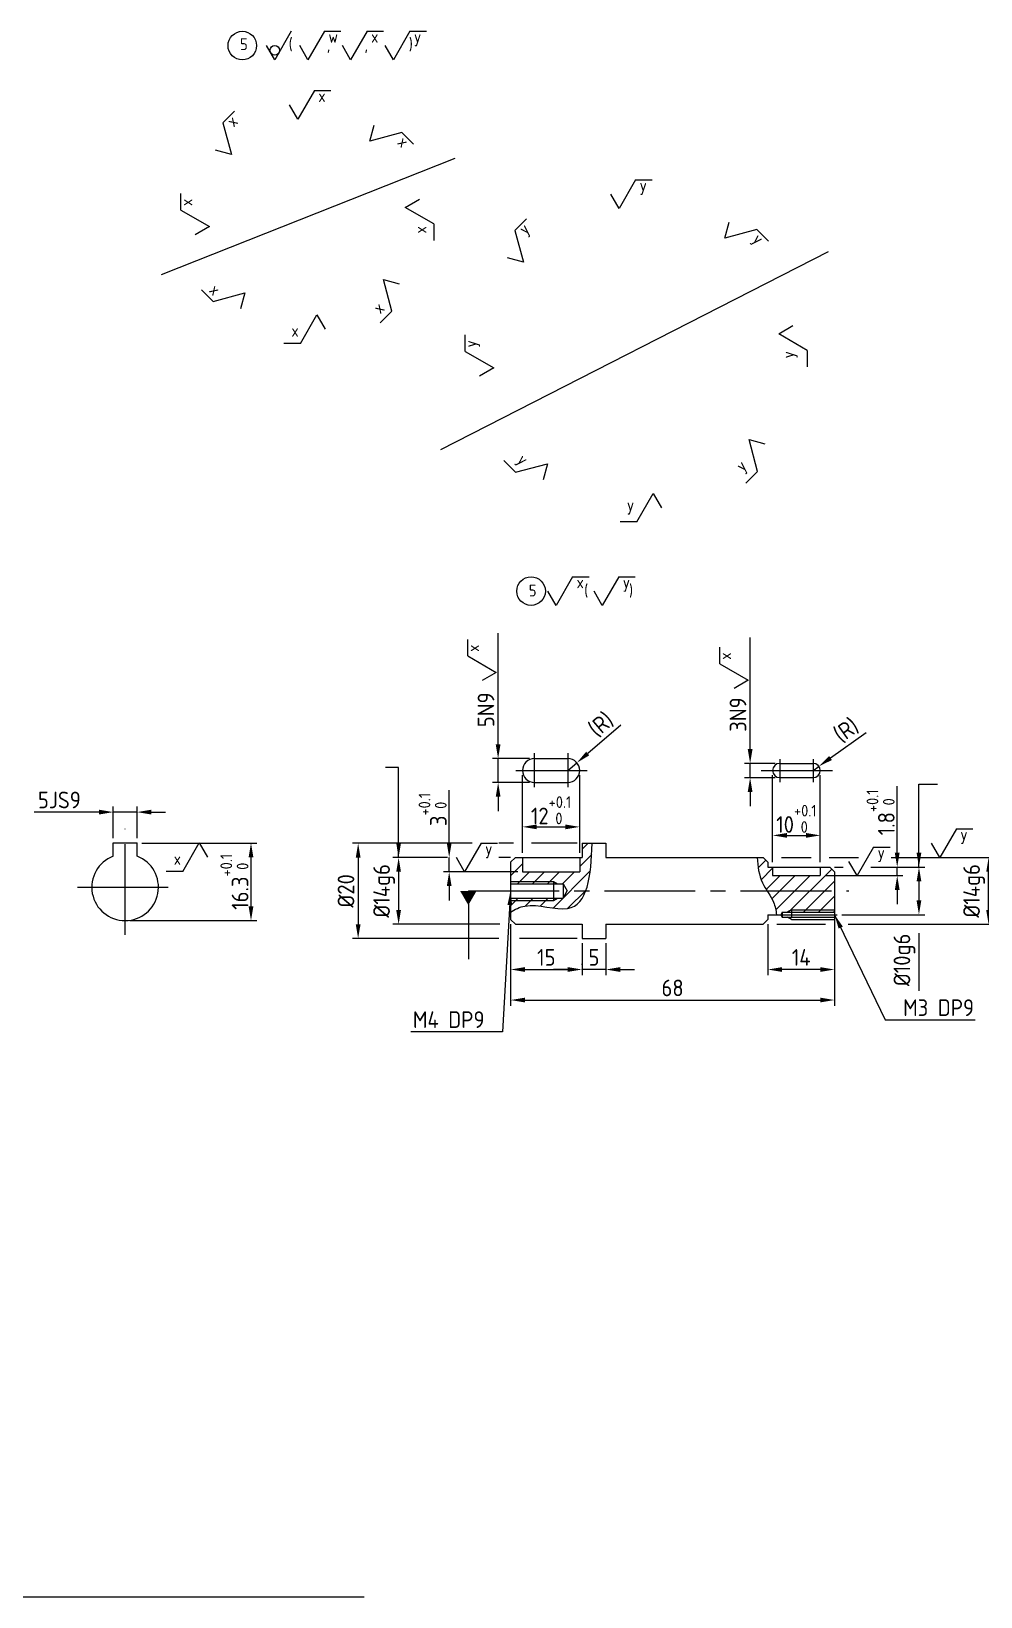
# Model space of a CAD drawing. Header units: millimetres. Extents: x 0 to 10991, y 0 to 768.
# Drawn here: x 997.7 to 1197, y 439.6 to 768.2 of the extents above; entities that cross this region are included whole.
import ezdxf

# ---------------------------------------------------------------- set-up
doc = ezdxf.new("R2010")
doc.units = ezdxf.units.MM
doc.linetypes.add('CENTER2', pattern=[28.575, 19.05, -3.175, 3.175, -3.175])
doc.linetypes.add('PHANTOM2', pattern=[31.75, 15.875, -3.175, 3.175, -3.175, 3.175, -3.175])
for name, color, linetype in [('가는실선', 7, 'Continuous'), ('가상선', 6, 'PHANTOM2'), ('문자', 2, 'Continuous'), ('외형선', 3, 'Continuous'), ('중심선', 7, 'CENTER2')]:
    doc.layers.add(name, color=color, linetype=linetype)
doc.styles.get("Standard").update_dxf_attribs({"font": 'isocp.shx', "bigfont": 'whgtxt.shx'})
doc.dimstyles.new('ISO-25', dxfattribs={"dimtxt": 3.5, "dimasz": 3, "dimexe": 1.2, "dimexo": 1, "dimgap": 0.8, "dimtad": 1, "dimdec": 3, "dimdsep": 46, "dimtxsty": 'Standard', "dimcen": 0, "dimclrd": 7, "dimclre": 7, "dimclrt": 2, "dimadec": 0, "dimazin": 2, "dimtfac": 1, "dimtdec": 3, "dimtmove": 0, "dimatfit": 3, "dimfxl": 0, "dimlwd": -1, "dimlwe": -1, "dimarcsym": 0})
pattern_1 = [(45, (152.2325, 0), (-1.571545, 1.571545), [])]

# ---------------------------------------------------------------- blocks, each defined once
blk = doc.blocks.new('*D335')
at = {"layer": 'Defpoints', "color": 0}
for p in [(1099.33, 594.75), (1074.82, 580.75), (1099.33, 580.75)]:
    blk.add_point(p, dxfattribs=at)
at = {"layer": '외형선', "color": 7}
for p, q in [((1085.07, 594.75), (1073.62, 594.75)), ((1074.82, 591.75), (1074.82, 583.75)), ((1098.33, 594.75), (1095.85, 594.75)), ((1096.06, 580.75), (1073.62, 580.75))]:
    blk.add_line(p, q, dxfattribs=at)
for points in [[(1074.32, 591.75), (1075.32, 591.75), (1074.82, 594.75)], [(1074.32, 583.75), (1075.32, 583.75), (1074.82, 580.75)]]:
    blk.add_solid(points, dxfattribs=at)
at = {"layer": '외형선', "color": 2, "insert": (1071.77, 587.75), "char_height": 3.5, "attachment_point": 5, "rotation": 90}
blk.add_mtext('%%C14g6', dxfattribs=at)
blk = doc.blocks.new('*D336')
at = {"layer": 'Defpoints', "color": 0}
for p in [(1113.33, 597.75), (1066.33, 577.75), (1113.33, 577.75)]:
    blk.add_point(p, dxfattribs=at)
at = {"layer": '외형선', "color": 7}
for p, q in [((1090.27, 597.75), (1065.13, 597.75)), ((1098.95, 597.75), (1095.85, 597.75)), ((1112.33, 597.75), (1102.7, 597.75)), ((1066.33, 594.75), (1066.33, 580.75)), ((1095.89, 577.75), (1065.13, 577.75)), ((1112.33, 577.75), (1100.2, 577.75))]:
    blk.add_line(p, q, dxfattribs=at)
for points in [[(1065.83, 594.75), (1066.83, 594.75), (1066.33, 597.75)], [(1065.83, 580.75), (1066.83, 580.75), (1066.33, 577.75)]]:
    blk.add_solid(points, dxfattribs=at)
at = {"layer": '외형선', "color": 2, "insert": (1063.78, 587.75), "char_height": 3.5, "attachment_point": 5, "rotation": 90}
blk.add_mtext('%%C20', dxfattribs=at)
blk = doc.blocks.new('*D337')
at = {"layer": 'Defpoints', "color": 0}
for p in [(1165.33, 592.75), (1166.88, 582.75), (1184.05, 582.75)]:
    blk.add_point(p, dxfattribs=at)
at = {"layer": '외형선', "color": 7}
for p, q in [((1166.33, 592.75), (1168.15, 592.75)), ((1173.98, 592.75), (1185.25, 592.75)), ((1184.05, 589.75), (1184.05, 585.75)), ((1167.88, 582.75), (1185.25, 582.75)), ((1184.05, 582.75), (1184.05, 582.62)), ((1184.05, 578.87), (1184.05, 566.78))]:
    blk.add_line(p, q, dxfattribs=at)
for points in [[(1183.55, 589.75), (1184.55, 589.75), (1184.05, 592.75)], [(1183.55, 585.75), (1184.55, 585.75), (1184.05, 582.75)]]:
    blk.add_solid(points, dxfattribs=at)
at = {"layer": '외형선', "color": 2, "insert": (1181, 573.26), "char_height": 3.5, "attachment_point": 5, "rotation": 90}
blk.add_mtext('%%C10g6', dxfattribs=at)
blk = doc.blocks.new('*D338')
at = {"layer": 'Defpoints', "color": 0}
for p in [(1151.33, 594.75), (1198.67, 594.75), (1151.33, 580.75)]:
    blk.add_point(p, dxfattribs=at)
at = {"layer": '외형선', "color": 7}
for p, q in [((1155.2, 594.75), (1161.45, 594.75)), ((1165.2, 594.75), (1171.39, 594.75)), ((1178.24, 594.75), (1199.87, 594.75)), ((1198.67, 583.75), (1198.67, 591.75)), ((1154.2, 580.75), (1164.45, 580.75)), ((1169.16, 580.75), (1199.87, 580.75))]:
    blk.add_line(p, q, dxfattribs=at)
for points in [[(1198.17, 591.75), (1199.17, 591.75), (1198.67, 594.75)], [(1198.17, 583.75), (1199.17, 583.75), (1198.67, 580.75)]]:
    blk.add_solid(points, dxfattribs=at)
at = {"layer": '외형선', "color": 2, "insert": (1195.62, 587.75), "char_height": 3.5, "attachment_point": 5, "rotation": 90}
blk.add_mtext('%%C14g6', dxfattribs=at)
blk = doc.blocks.new('*D340')
at = {"layer": 'Defpoints', "color": 0}
for p in [(1103.3, 615.52), (1095.71, 610.52), (1103.3, 610.52)]:
    blk.add_point(p, dxfattribs=at)
at = {"layer": '외형선', "color": 7}
for p, q in [((1095.71, 618.52), (1095.71, 630.02)), ((1102.3, 615.52), (1094.51, 615.52)), ((1095.71, 610.52), (1095.71, 615.52)), ((1102.3, 610.52), (1094.51, 610.52)), ((1095.71, 607.52), (1095.71, 604.52))]:
    blk.add_line(p, q, dxfattribs=at)
for points in [[(1095.21, 618.52), (1096.21, 618.52), (1095.71, 615.52)], [(1095.21, 607.52), (1096.21, 607.52), (1095.71, 610.52)]]:
    blk.add_solid(points, dxfattribs=at)
at = {"layer": '외형선', "color": 2, "insert": (1093.16, 625.77), "char_height": 3.5, "attachment_point": 5, "rotation": 90}
blk.add_mtext('5N9', dxfattribs=at)
blk = doc.blocks.new('*D341')
at = {"layer": 'Defpoints', "color": 0}
for p in [(1112.23, 614.64), (1110.33, 613.02)]:
    blk.add_point(p, dxfattribs=at)
at = {"layer": '외형선', "color": 7}
for p, q in [((1121.48, 622.52), (1114.52, 616.59)), ((1110.33, 613.02), (1112.23, 614.64))]:
    blk.add_line(p, q, dxfattribs=at)
blk.add_solid([(1114.19, 616.97), (1114.84, 616.21), (1112.23, 614.64)], dxfattribs=at)
at = {"layer": '외형선', "color": 2, "insert": (1117.38, 622.6), "char_height": 3.5, "attachment_point": 5, "rotation": 40.3968}
blk.add_mtext('(R)', dxfattribs=at)
blk = doc.blocks.new('*D342')
at = {"layer": 'Defpoints', "color": 0}
for p in [(1112.83, 601.19), (1100.83, 594.75), (1112.83, 594.75)]:
    blk.add_point(p, dxfattribs=at)
at = {"layer": '외형선', "color": 7}
for p, q in [((1100.83, 595.75), (1100.83, 602.39)), ((1112.83, 595.75), (1112.83, 602.39)), ((1103.83, 601.19), (1109.83, 601.19))]:
    blk.add_line(p, q, dxfattribs=at)
for points in [[(1103.83, 601.69), (1103.83, 600.69), (1100.83, 601.19)], [(1109.83, 601.69), (1109.83, 600.69), (1112.83, 601.19)]]:
    blk.add_solid(points, dxfattribs=at)
at = {"layer": '외형선', "color": 2, "insert": (1106.83, 604.67), "char_height": 3.5, "attachment_point": 5}
blk.add_mtext('12{\\H0.7x;\\S+0.1^  0;}', dxfattribs=at)
blk = doc.blocks.new('*D345')
at = {"layer": 'Defpoints', "color": 0}
for p in [(1163.33, 599.4), (1153.33, 592.75), (1163.33, 592.75)]:
    blk.add_point(p, dxfattribs=at)
at = {"layer": '외형선', "color": 7}
for p, q in [((1153.33, 593.75), (1153.33, 600.6)), ((1156.33, 599.4), (1160.33, 599.4)), ((1163.33, 593.75), (1163.33, 600.6))]:
    blk.add_line(p, q, dxfattribs=at)
for points in [[(1156.33, 599.9), (1156.33, 598.9), (1153.33, 599.4)], [(1160.33, 599.9), (1160.33, 598.9), (1163.33, 599.4)]]:
    blk.add_solid(points, dxfattribs=at)
at = {"layer": '외형선', "color": 2, "insert": (1158.33, 602.88), "char_height": 3.5, "attachment_point": 5}
blk.add_mtext('10{\\H0.7x;\\S+0.1^  0;}', dxfattribs=at)
blk = doc.blocks.new('*D346')
at = {"layer": 'Defpoints', "color": 0}
for p in [(1148.61, 614.52), (1154.83, 614.52), (1154.83, 611.52)]:
    blk.add_point(p, dxfattribs=at)
at = {"layer": '외형선', "color": 7}
for p, q in [((1148.61, 617.52), (1148.61, 629.02)), ((1153.83, 614.52), (1147.41, 614.52)), ((1153.83, 611.52), (1147.41, 611.52)), ((1148.61, 611.52), (1148.61, 614.52)), ((1148.61, 608.52), (1148.61, 605.52))]:
    blk.add_line(p, q, dxfattribs=at)
for points in [[(1148.11, 617.52), (1149.11, 617.52), (1148.61, 614.52)], [(1148.11, 608.52), (1149.11, 608.52), (1148.61, 611.52)]]:
    blk.add_solid(points, dxfattribs=at)
at = {"layer": '외형선', "color": 2, "insert": (1146.06, 624.77), "char_height": 3.5, "attachment_point": 5, "rotation": 90}
blk.add_mtext('3N9', dxfattribs=at)
blk = doc.blocks.new('*D347')
at = {"layer": 'Defpoints', "color": 0}
for p in [(1161.83, 613.02), (1163.05, 613.9)]:
    blk.add_point(p, dxfattribs=at)
at = {"layer": '외형선', "color": 7}
for p, q in [((1172.94, 620.95), (1165.49, 615.64)), ((1161.83, 613.02), (1163.05, 613.9))]:
    blk.add_line(p, q, dxfattribs=at)
blk.add_solid([(1165.2, 616.04), (1165.78, 615.23), (1163.05, 613.9)], dxfattribs=at)
at = {"layer": '외형선', "color": 2, "insert": (1168.85, 621.38), "char_height": 3.5, "attachment_point": 5, "rotation": 35.5073}
blk.add_mtext('(R)', dxfattribs=at)
blk = doc.blocks.new('*D349')
at = {"layer": 'Defpoints', "color": 0}
for p in [(1098.33, 581.75), (1113.33, 577.75), (1113.33, 571.24)]:
    blk.add_point(p, dxfattribs=at)
at = {"layer": '외형선', "color": 7}
for p, q in [((1098.33, 580.75), (1098.33, 570.04)), ((1113.33, 576.75), (1113.33, 570.04)), ((1101.33, 571.24), (1110.33, 571.24))]:
    blk.add_line(p, q, dxfattribs=at)
for points in [[(1101.33, 571.74), (1101.33, 570.74), (1098.33, 571.24)], [(1110.33, 571.74), (1110.33, 570.74), (1113.33, 571.24)]]:
    blk.add_solid(points, dxfattribs=at)
at = {"layer": '외형선', "color": 2, "insert": (1105.83, 573.79), "char_height": 3.5, "attachment_point": 5}
blk.add_mtext('15', dxfattribs=at)
blk = doc.blocks.new('*D350')
at = {"layer": 'Defpoints', "color": 0}
for p in [(1166.33, 582.75), (1152.33, 581.75), (1152.33, 571.24)]:
    blk.add_point(p, dxfattribs=at)
at = {"layer": '외형선', "color": 7}
for p, q in [((1152.33, 580.75), (1152.33, 570.04)), ((1166.33, 581.75), (1166.33, 570.04)), ((1163.33, 571.24), (1155.33, 571.24))]:
    blk.add_line(p, q, dxfattribs=at)
for points in [[(1155.33, 571.74), (1155.33, 570.74), (1152.33, 571.24)], [(1163.33, 571.74), (1163.33, 570.74), (1166.33, 571.24)]]:
    blk.add_solid(points, dxfattribs=at)
at = {"layer": '외형선', "color": 2, "insert": (1159.33, 573.79), "char_height": 3.5, "attachment_point": 5}
blk.add_mtext('14', dxfattribs=at)
blk = doc.blocks.new('*D351')
at = {"layer": 'Defpoints', "color": 0}
for p in [(1118.33, 577.75), (1113.33, 571.24), (1113.33, 571.24)]:
    blk.add_point(p, dxfattribs=at)
at = {"layer": '외형선', "color": 7}
for p, q in [((1118.33, 576.75), (1118.33, 570.04)), ((1113.33, 572.24), (1113.33, 572.44)), ((1110.33, 571.24), (1107.33, 571.24)), ((1118.33, 571.24), (1113.33, 571.24)), ((1121.33, 571.24), (1124.33, 571.24))]:
    blk.add_line(p, q, dxfattribs=at)
for points in [[(1110.33, 571.74), (1110.33, 570.74), (1113.33, 571.24)], [(1121.33, 571.74), (1121.33, 570.74), (1118.33, 571.24)]]:
    blk.add_solid(points, dxfattribs=at)
at = {"layer": '외형선', "color": 2, "insert": (1115.83, 573.79), "char_height": 3.5, "attachment_point": 5}
blk.add_mtext('5', dxfattribs=at)
blk = doc.blocks.new('*D352')
at = {"layer": 'Defpoints', "color": 0}
for p in [(1098.33, 571.24), (1166.33, 571.24), (1166.33, 564.83)]:
    blk.add_point(p, dxfattribs=at)
at = {"layer": '외형선', "color": 7}
for p, q in [((1098.33, 570.24), (1098.33, 563.63)), ((1166.33, 570.24), (1166.33, 563.63)), ((1101.33, 564.83), (1163.33, 564.83))]:
    blk.add_line(p, q, dxfattribs=at)
for points in [[(1101.33, 565.33), (1101.33, 564.33), (1098.33, 564.83)], [(1163.33, 565.33), (1163.33, 564.33), (1166.33, 564.83)]]:
    blk.add_solid(points, dxfattribs=at)
at = {"layer": '외형선', "color": 2, "insert": (1132.33, 567.38), "char_height": 3.5, "attachment_point": 5}
blk.add_mtext('68', dxfattribs=at)
blk = doc.blocks.new('*D358')
at = {"layer": 'Defpoints', "color": 0}
for p in [(1019.91, 604.29), (1014.91, 597.8), (1019.91, 597.8)]:
    blk.add_point(p, dxfattribs=at)
at = {"layer": '외형선', "color": 7}
for p, q in [((1014.91, 598.8), (1014.91, 605.49)), ((1019.91, 598.8), (1019.91, 605.49)), ((1011.91, 604.29), (998.31, 604.29)), ((1019.91, 604.29), (1014.91, 604.29)), ((1022.91, 604.29), (1025.91, 604.29))]:
    blk.add_line(p, q, dxfattribs=at)
for points in [[(1011.91, 604.79), (1011.91, 603.79), (1014.91, 604.29)], [(1022.91, 604.79), (1022.91, 603.79), (1019.91, 604.29)]]:
    blk.add_solid(points, dxfattribs=at)
at = {"layer": '외형선', "color": 2, "insert": (1003.61, 606.84), "char_height": 3.5, "attachment_point": 5}
blk.add_mtext('5JS9', dxfattribs=at)
blk = doc.blocks.new('*D361')
at = {"layer": 'Defpoints', "color": 0}
for p in [(1019.91, 597.8), (1017.41, 581.5), (1043.83, 581.5)]:
    blk.add_point(p, dxfattribs=at)
at = {"layer": '외형선', "color": 7}
for p, q in [((1020.91, 597.8), (1045.03, 597.8)), ((1043.83, 594.8), (1043.83, 584.5)), ((1018.41, 581.5), (1045.03, 581.5))]:
    blk.add_line(p, q, dxfattribs=at)
for points in [[(1043.33, 594.8), (1044.33, 594.8), (1043.83, 597.8)], [(1043.33, 584.5), (1044.33, 584.5), (1043.83, 581.5)]]:
    blk.add_solid(points, dxfattribs=at)
at = {"layer": '외형선', "color": 2, "insert": (1040.35, 589.65), "char_height": 3.5, "attachment_point": 5, "rotation": 90}
blk.add_mtext('16.3{\\H0.7x;\\S+0.1^  0;}', dxfattribs=at)

msp = doc.modelspace()

# ---------------------------------------------------------------- hatches: boundary and pattern name
at = {"layer": '가는실선'}
h = msp.add_hatch(dxfattribs=at)
h.set_pattern_fill('ANSI31', color=256, scale=0.7)
h.set_pattern_definition(pattern_1)
edge = h.paths.add_edge_path()
edge.add_spline(control_points=[(1098.328, 583.2639), (1099.2423, 583.9056), (1102.8329, 585.6328), (1110.6107, 582.5431), (1113.3485, 585.7163), (1114.1046, 587.749)], knot_values=[5.43569454, 5.43569454, 5.43569454, 5.43569454, 8.81498071, 17.82406149, 24.66677571, 24.66677571, 24.66677571, 24.66677571], degree=3, periodic=0)
edge.add_line((1114.1046, 587.749), (1110.1941, 587.749))
edge.add_line((1110.1941, 587.749), (1109.328, 586.249))
edge.add_line((1109.328, 586.249), (1108.1941, 586.249))
edge.add_line((1108.1941, 586.249), (1107.328, 585.749))
edge.add_line((1107.328, 585.749), (1098.328, 585.749))
edge.add_line((1098.328, 585.749), (1098.328, 583.2639))
edge = h.paths.add_edge_path()
edge.add_spline(control_points=[(1114.1046, 587.749), (1115.0545, 590.3025), (1115.3325, 593.9021), (1115.4517, 597.749)], knot_values=[24.66677571, 24.66677571, 24.66677571, 24.66677571, 33.26258757, 33.26258757, 33.26258757, 33.26258757], degree=3, periodic=0)
edge.add_line((1115.4517, 597.749), (1113.328, 597.749))
edge.add_line((1113.328, 597.749), (1113.328, 594.749))
edge.add_line((1113.328, 594.749), (1112.828, 594.749))
edge.add_line((1112.828, 594.749), (1112.828, 591.749))
edge.add_line((1112.828, 591.749), (1100.828, 591.749))
edge.add_line((1100.828, 591.749), (1100.828, 594.749))
edge.add_line((1100.828, 594.749), (1099.328, 594.749))
edge.add_line((1099.328, 594.749), (1098.328, 593.749))
edge.add_line((1098.328, 593.749), (1098.328, 589.749))
edge.add_line((1098.328, 589.749), (1107.328, 589.749))
edge.add_line((1107.328, 589.749), (1108.1941, 589.249))
edge.add_line((1108.1941, 589.249), (1109.328, 589.249))
edge.add_line((1109.328, 589.249), (1110.1941, 587.749))
edge.add_line((1110.1941, 587.749), (1114.1046, 587.749))
h.paths.add_polyline_path([(1107.328, 589.749), (1098.328, 589.749), (1098.328, 589.249), (1107.328, 589.249)], flags=17)
h.paths.add_polyline_path([(1107.328, 586.249), (1098.328, 586.249), (1098.328, 585.749), (1107.328, 585.749)], flags=17)
h = msp.add_hatch(dxfattribs=at)
h.set_pattern_fill('ANSI31', color=256, scale=0.7)
h.set_pattern_definition(pattern_1)
edge = h.paths.add_edge_path()
edge.add_line((1166.328, 591.749), (1165.328, 592.749))
edge.add_line((1165.328, 592.749), (1163.328, 592.749))
edge.add_line((1163.328, 592.749), (1163.328, 590.949))
edge.add_line((1163.328, 590.949), (1153.328, 590.949))
edge.add_line((1153.328, 590.949), (1153.328, 592.749))
edge.add_line((1153.328, 592.749), (1152.328, 592.749))
edge.add_line((1152.328, 592.749), (1152.328, 593.749))
edge.add_line((1152.328, 593.749), (1151.328, 594.749))
edge.add_line((1151.328, 594.749), (1150.1132, 594.749))
edge.add_spline(control_points=[(1150.1132, 594.749), (1150.1855, 592.8785), (1150.5278, 590.4371), (1151.8259, 588.2951), (1152.1665, 587.749)], knot_values=[2.89437095, 2.89437095, 2.89437095, 2.89437095, 8.39303308, 10.29659716, 10.29659716, 10.29659716, 10.29659716], degree=3, periodic=0)
edge.add_line((1152.1665, 587.749), (1166.328, 587.749))
edge.add_line((1166.328, 587.749), (1166.328, 591.749))
edge = h.paths.add_edge_path()
edge.add_line((1166.328, 587.749), (1152.1665, 587.749))
edge.add_spline(control_points=[(1152.1665, 587.749), (1152.6627, 586.9535), (1153.6897, 585.3735), (1154.0692, 583.6459), (1154.1371, 582.749)], knot_values=[10.29659716, 10.29659716, 10.29659716, 10.29659716, 13.06941786, 15.87462579, 15.87462579, 15.87462579, 15.87462579], degree=3, periodic=0)
edge.add_line((1154.1371, 582.749), (1155.0394, 582.749))
edge.add_line((1155.0394, 582.749), (1155.328, 583.249))
edge.add_line((1155.328, 583.249), (1156.462, 583.249))
edge.add_line((1156.462, 583.249), (1157.328, 583.749))
edge.add_line((1157.328, 583.749), (1166.328, 583.749))
edge.add_line((1166.328, 583.749), (1166.328, 587.749))
h.paths.add_polyline_path([(1166.328, 583.749), (1157.328, 583.749), (1157.328, 583.249), (1166.328, 583.249)], flags=17)
h.paths.add_polyline_path([(1157.328, 583.749), (1156.462, 583.249), (1157.328, 583.249)], flags=17)
h.paths.add_polyline_path([(1107.328, 589.749), (1107.328, 589.249), (1108.1941, 589.249)])
h.paths.add_polyline_path([(1108.1941, 586.249), (1107.328, 586.249), (1107.328, 585.749)])

# ---------------------------------------------------------------- linework, layer by layer
for p, q in [((1053.6699, 749.7897), (1051.9378, 752.7897)), ((1057.134, 755.7897), (1053.6699, 749.7897)), ((1057.134, 755.7897), (1060.5981, 755.7897)), ((1037.9352, 749.0483), (1040.3847, 751.4978)), ((1037.9352, 749.0483), (1039.7284, 742.3561)), ((1068.7843, 745.1878), (1069.6809, 748.5339)), ((1075.4764, 746.981), (1068.7843, 745.1878)), ((1075.4764, 746.981), (1077.9259, 744.5315)), ((1039.7284, 742.3561), (1036.3823, 743.2527)), ((1124.5742, 737.0391), (1121.1101, 731.0391)), ((1124.5742, 737.0391), (1128.0383, 737.0391)), ((1029.1265, 730.7058), (1029.1265, 734.1699)), ((1076.2178, 731.2463), (1079.2178, 732.9784)), ((1121.1101, 731.0391), (1119.378, 734.0391)), ((1029.1265, 730.7058), (1035.1265, 727.2417)), ((1082.2178, 727.7822), (1076.2178, 731.2463)), ((1035.1265, 727.2417), (1032.1265, 725.5097)), ((1082.2178, 727.7822), (1082.2178, 724.3181)), ((1099.2123, 726.4366), (1101.6617, 728.8861)), ((1099.2123, 726.4366), (1101.0054, 719.7445)), ((1143.3127, 724.8095), (1144.2093, 728.1555)), ((1150.0049, 726.6026), (1143.3127, 724.8095)), ((1150.0049, 726.6026), (1152.4543, 724.1531)), ((1101.0054, 719.7445), (1097.6593, 720.6411)), ((1035.8679, 711.5071), (1033.4184, 713.9566)), ((1035.8679, 711.5071), (1042.5601, 713.3002)), ((1042.5601, 713.3002), (1041.6635, 709.9542)), ((1073.4091, 709.4398), (1071.616, 716.1319)), ((1071.616, 716.1319), (1074.962, 715.2353)), ((1054.2104, 702.6984), (1057.6745, 708.6984)), ((1057.6745, 708.6984), (1059.4065, 705.6984)), ((1073.4091, 709.4398), (1070.9596, 706.9903)), ((1088.7758, 701.0059), (1088.7758, 704.47)), ((1154.6073, 704.7048), (1157.6073, 706.4369)), ((1160.6073, 701.2407), (1154.6073, 704.7048)), ((1054.2104, 702.6984), (1050.7463, 702.6984)), ((1088.7758, 701.0059), (1094.7758, 697.5418)), ((1160.6073, 701.2407), (1160.6073, 697.7766)), ((1094.7758, 697.5418), (1091.7758, 695.8098)), ((1150.1708, 675.81), (1148.3777, 682.5022)), ((1148.3777, 682.5022), (1151.7238, 681.6056)), ((1099.3783, 675.644), (1096.9288, 678.0935)), ((1099.3783, 675.644), (1106.0704, 677.4372)), ((1106.0704, 677.4372), (1105.1738, 674.0911)), ((1150.1708, 675.81), (1147.7214, 673.3605)), ((1124.8089, 665.2075), (1128.273, 671.2075)), ((1128.273, 671.2075), (1130.0051, 668.2075)), ((1124.8089, 665.2075), (1121.3448, 665.2075)), ((1095.7087, 630.0245), (1095.7087, 641.844)), ((1148.609, 629.0247), (1148.609, 640.9631)), ((1089.3272, 637.0895), (1089.3272, 640.5536)), ((1142.2274, 635.4488), (1142.2274, 638.9129)), ((1089.3272, 637.0895), (1095.3272, 633.6254)), ((1142.2274, 635.4488), (1148.2274, 631.9847)), ((1095.3272, 633.6254), (1092.3272, 631.8934)), ((1148.2274, 631.9847), (1145.2274, 630.2526)), ((1100.828, 595.749), (1100.828, 612.0241)), ((1112.828, 595.749), (1112.828, 612.0241)), ((1153.328, 593.749), (1153.328, 612.0241)), ((1163.328, 593.749), (1163.328, 612.0241)), ((1191.8983, 600.749), (1188.4342, 594.749)), ((1191.8983, 600.749), (1195.3624, 600.749)), ((1029.5065, 591.8045), (1032.9706, 597.8045)), ((1032.9706, 597.8045), (1034.7026, 594.8045)), ((1092.1448, 597.749), (1088.6807, 591.749)), ((1092.1448, 597.749), (1095.6089, 597.749)), ((1174.5313, 596.949), (1171.0672, 590.949)), ((1174.5313, 596.949), (1177.9954, 596.949)), ((1188.4342, 594.749), (1186.7021, 597.749)), ((1029.5065, 591.8045), (1026.0424, 591.8045)), ((1088.6807, 591.749), (1086.9487, 594.749)), ((1171.0672, 590.949), (1169.3351, 593.949)), ((1098.328, 589.749), (1107.328, 589.749)), ((1107.328, 589.749), (1108.1941, 589.249)), ((1098.328, 585.749), (1107.328, 585.749)), ((1107.328, 585.749), (1108.1941, 586.249)), ((1157.328, 583.749), (1156.462, 583.249)), ((1157.328, 583.749), (1166.328, 583.749))]:
    msp.add_line(p, q, dxfattribs=at)
for points, knots in [([(1098.328, 583.2639), (1099.2423, 583.9056), (1102.8329, 585.6328), (1114.0872, 581.1621), (1115.2376, 590.8397), (1115.4517, 597.749)], [5.43569454, 5.43569454, 5.43569454, 5.43569454, 8.81498071, 17.82406149, 33.26258757, 33.26258757, 33.26258757, 33.26258757]), ([(1150.1132, 594.749), (1150.1855, 592.8785), (1150.656, 589.5226), (1153.5602, 585.9631), (1154.0692, 583.6459), (1154.1371, 582.749)], [2.89437095, 2.89437095, 2.89437095, 2.89437095, 8.39303308, 13.06941786, 15.87462579, 15.87462579, 15.87462579, 15.87462579])]:
    msp.add_open_spline(points, degree=3, knots=knots, dxfattribs=at)
at = {"layer": '가상선'}
for p, q in [((1155.0394, 582.749), (1155.328, 582.249)), ((1155.328, 582.749), (1155.328, 582.249)), ((1155.328, 582.249), (1166.328, 582.249)), ((1157.328, 581.749), (1156.462, 582.249)), ((1157.328, 582.749), (1157.328, 582.249)), ((1166.328, 582.749), (1166.328, 581.749)), ((1157.328, 581.749), (1166.328, 581.749))]:
    msp.add_line(p, q, dxfattribs=at)
at = {"layer": '문자'}
for centre in [(1042.0134, 765.2326), (1102.6305, 650.6873)]:
    msp.add_circle(centre, 3, dxfattribs=at)
at = {"layer": '외형선'}
for p, q in [((1052.2796, 768.2326), (1048.8155, 762.2326)), ((1059.2555, 768.2326), (1055.7914, 762.2326)), ((1059.2555, 768.2326), (1062.7196, 768.2326)), ((1068.2096, 768.2326), (1064.7455, 762.2326)), ((1068.2096, 768.2326), (1071.6737, 768.2326)), ((1077.2096, 768.2326), (1073.7455, 762.2326)), ((1077.2096, 768.2326), (1080.6737, 768.2326)), ((1048.8155, 762.2326), (1047.0834, 765.2326)), ((1055.7914, 762.2326), (1054.0593, 765.2326)), ((1064.7455, 762.2326), (1063.0134, 765.2326)), ((1073.7455, 762.2326), (1072.0134, 765.2326)), ((1025.0742, 717.1931), (1086.6668, 741.6177)), ((1083.682, 680.398), (1165.0785, 722.0197)), ((1111.3446, 653.6873), (1107.8805, 647.6873)), ((1111.3446, 653.6873), (1114.8087, 653.6873)), ((1121.0364, 653.6873), (1117.5722, 647.6873)), ((1121.0364, 653.6873), (1124.5005, 653.6873)), ((1107.8805, 647.6873), (1106.1485, 650.6873)), ((1117.5722, 647.6873), (1115.8402, 650.6873)), ((1103.328, 615.5241), (1110.328, 615.5241)), ((1154.828, 614.5241), (1161.828, 614.5241)), ((1154.828, 611.5241), (1161.828, 611.5241)), ((1103.328, 610.5241), (1110.328, 610.5241)), ((1014.9105, 597.8045), (1019.9105, 597.8045)), ((1014.9105, 595.0428), (1014.9105, 597.8045)), ((1019.9105, 595.0428), (1019.9105, 597.8045)), ((1113.328, 597.749), (1113.328, 594.749)), ((1113.328, 597.749), (1118.328, 597.749)), ((1118.328, 597.749), (1118.328, 594.749)), ((1098.328, 593.749), (1099.328, 594.749)), ((1098.328, 593.749), (1098.328, 581.749)), ((1099.328, 594.749), (1113.328, 594.749)), ((1100.828, 594.749), (1100.828, 591.749)), ((1100.828, 591.749), (1112.828, 591.749)), ((1112.828, 594.749), (1112.828, 591.749)), ((1118.328, 594.749), (1151.328, 594.749)), ((1152.328, 593.749), (1151.328, 594.749)), ((1152.328, 593.749), (1152.328, 592.749)), ((1152.328, 592.749), (1165.328, 592.749)), ((1153.328, 592.749), (1153.328, 590.949)), ((1163.328, 592.749), (1163.328, 590.949)), ((1166.328, 591.749), (1165.328, 592.749)), ((1166.328, 591.749), (1166.328, 582.749)), ((1098.328, 589.249), (1109.328, 589.249)), ((1107.328, 589.749), (1107.328, 585.749)), ((1109.328, 589.249), (1109.328, 586.249)), ((1109.328, 589.249), (1110.1941, 587.749)), ((1153.328, 590.949), (1163.328, 590.949)), ((1098.328, 586.249), (1109.328, 586.249)), ((1109.328, 586.249), (1110.1941, 587.749)), ((1152.328, 582.749), (1155.0394, 582.749)), ((1152.328, 582.749), (1152.328, 581.749)), ((1155.328, 583.249), (1155.0394, 582.749)), ((1155.328, 583.249), (1166.328, 583.249)), ((1155.328, 583.249), (1155.328, 582.749)), ((1157.328, 583.749), (1157.328, 582.749)), ((1098.328, 581.749), (1099.328, 580.749)), ((1099.328, 580.749), (1113.328, 580.749)), ((1113.328, 580.749), (1113.328, 577.749)), ((1118.328, 580.749), (1151.328, 580.749)), ((1118.328, 580.749), (1118.328, 577.749)), ((1151.328, 580.749), (1152.328, 581.749)), ((1113.328, 577.749), (1118.328, 577.749)), ((592.9159, 439.5522), (1067.6011, 439.5522))]:
    msp.add_line(p, q, dxfattribs=at)
at = {"layer": '외형선', "color": 7}
for p, q in [((1085.4425, 597.749), (1085.4425, 608.929)), ((1179.4817, 595.749), (1179.4817, 609.729)), ((1099.828, 591.749), (1084.2425, 591.749)), ((1085.4425, 591.749), (1085.4425, 594.749)), ((1179.4817, 590.949), (1179.4817, 592.749)), ((1085.4425, 588.749), (1085.4425, 585.749)), ((1164.328, 590.949), (1180.6817, 590.949)), ((1179.4817, 587.949), (1179.4817, 584.949))]:
    msp.add_line(p, q, dxfattribs=at)
at = {"layer": '외형선'}
msp.add_circle((1048.8155, 764.2326), 1, dxfattribs=at)
for centre, radius, start, end in [((1103.328, 613.0241), 2.5, 90, 270), ((1110.328, 613.0241), 2.5, 270, 90), ((1154.828, 613.0241), 1.5, 90, 270), ((1161.828, 613.0241), 1.5, 270, 90), ((1017.4105, 588.5045), 7, 110.924832, 69.075168)]:
    msp.add_arc(centre, radius, start, end, dxfattribs=at)
at = {"layer": '외형선', "color": 7}
for points in [[(1084.9425, 597.749), (1085.9425, 597.749), (1085.4425, 594.749)], [(1178.9817, 595.749), (1179.9817, 595.749), (1179.4817, 592.749)], [(1084.9425, 588.749), (1085.9425, 588.749), (1085.4425, 591.749)], [(1178.9817, 587.949), (1179.9817, 587.949), (1179.4817, 590.949)]]:
    msp.add_solid(points, dxfattribs=at)
at = {"layer": '중심선'}
for p, q in [((1103.301, 616.6923), (1103.301, 609.5196)), ((1110.3551, 616.6923), (1110.3551, 609.5196)), ((1154.828, 615.4076), (1154.828, 610.5926)), ((1161.828, 615.4076), (1161.828, 610.5926)), ((1099.4112, 613.0241), (1114.3685, 613.0241)), ((1150.9563, 613.0241), (1165.8808, 613.0241)), ((1017.4105, 578.4985), (1017.4105, 600.8045)), ((1007.4045, 588.5045), (1027.4164, 588.5045)), ((1089.4568, 587.749), (1169.328, 587.749)), ((1155.0394, 582.749), (1166.8848, 582.749))]:
    msp.add_line(p, q, dxfattribs=at)

# ---------------------------------------------------------------- texts
at = {"layer": '가는실선', "char_height": 2.5, "attachment_point": 1}
for s, insert in [('x', (1057.9686, 755.8984)), ('y', (1125.4088, 737.1479)), ('x', (1052.311, 706.6134)), ('y', (1122.7421, 670.0203)), ('y', (1192.7329, 600.8578)), ('x', (1027.6071, 595.7194)), ('y', (1092.9794, 597.8578)), ('y', (1175.3659, 597.0578))]:
    msp.add_mtext_dynamic_manual_height_columns(s, width=5.706502, gutter_width=12.5, heights=[0], dxfattribs=dict(at, insert=insert))
for s, insert, rotation in [('x', (1038.4484, 749.7153), 45), ('x', (1076.1435, 746.4678), 315), ('x', (1029.0178, 731.5404), 90), ('x', (1078.1405, 725.7788), 90), ('y', (1099.7255, 727.1037), 45), ('y', (1150.6719, 726.0894), 315), ('x', (1036.6268, 715.4176), 315), ('x', (1069.2047, 710.5067), 45), ('y', (1088.667, 701.8405), 90), ('y', (1155.3334, 699.5564), 90), ('y', (1101.2601, 679.7588), 315), ('y', (1145.3126, 677.3607), 45), ('x', (1089.2184, 637.9241), 90), ('x', (1142.1186, 636.2834), 90)]:
    msp.add_mtext_dynamic_manual_height_columns(s, width=5.706502, gutter_width=12.5, heights=[0], dxfattribs=dict(at, insert=insert, rotation=rotation))
at = {"layer": '외형선', "char_height": 2.5, "attachment_point": 4}
for s, insert in [('5      (     ,     ,      )', (1041.5264, 765.2326)), ('5       (      )', (1102.1435, 650.6873))]:
    msp.add_mtext(s, dxfattribs=dict(at, insert=insert))
at = {"layer": '외형선', "char_height": 2.5, "attachment_point": 1}
for s, insert in [('w', (1060.09, 768.3414)), ('x', (1069.0442, 768.3414)), ('y', (1078.0442, 768.3414)), ('x', (1112.1792, 653.7961)), ('y', (1121.8709, 653.7961))]:
    msp.add_mtext_dynamic_manual_height_columns(s, width=5.706502, gutter_width=12.5, heights=[0], dxfattribs=dict(at, insert=insert))
at = {"layer": '외형선', "color": 2, "char_height": 3.5, "attachment_point": 5, "rotation": 90}
for s, insert in [('1.8{\\H0.7x;\\S+0.1^  0;}', (1176.0057, 604.239)), ('3{\\H0.7x;\\S+0.1^  0;}', (1081.9665, 604.839))]:
    msp.add_mtext(s, dxfattribs=dict(at, insert=insert))
at = {"layer": '외형선', "color": 2, "char_height": 3.5}
for s, insert, attachment_point in [('M4 DP9', (1092.8554, 558.9674), 9), ('M3 DP9', (1180.7216, 561.4803), 7)]:
    msp.add_mtext(s, dxfattribs=dict(at, insert=insert, attachment_point=attachment_point))

# ---------------------------------------------------------------- dimensions: what is measured, and where the dimension line sits
at = {"layer": '외형선'}
dim = msp.add_linear_dim(base=(1095.7087, 610.5243), p1=(1103.301, 615.524), p2=(1103.301, 610.5243), angle=90, text='<>N9', dimstyle='ISO-25', dxfattribs=at)
dim.commit()
dim.dimension.update_dxf_attribs({"geometry": '*D340', "text_midpoint": (1095.7087, 625.7743), "dimtype": 160})
for base, p1, p2, text, picture, middle in [((1148.609, 614.5241), (1154.828, 611.5241), (1154.828, 614.5241), '<>N9', '*D346', (1146.059, 624.7744)), ((1043.8307, 581.5045), (1019.9105, 597.8045), (1017.4105, 581.5045), '<>{\\H0.7x;\\S+0.1^  0;}', '*D361', (1040.3547, 589.6545)), ((1066.328, 577.749), (1113.328, 597.749), (1113.328, 577.749), '%%C<>', '*D336', (1063.7777, 587.749)), ((1074.8169, 580.749), (1099.328, 594.749), (1099.328, 580.749), '%%C<>g6', '*D335', (1071.766, 587.749)), ((1198.6732, 594.749), (1151.328, 580.749), (1151.328, 594.749), '%%C<>g6', '*D338', (1195.6222, 587.749)), ((1184.0484, 582.749), (1165.328, 592.749), (1166.8848, 582.749), '%%C<>g6', '*D337', (1180.9975, 573.2622))]:
    dim = msp.add_linear_dim(base=base, p1=p1, p2=p2, angle=90, text=text, dimstyle='ISO-25', dxfattribs=at)
    dim.commit()
    dim.dimension.update_dxf_attribs({"geometry": picture, "text_midpoint": middle})
for center, mpoint, picture, middle in [((1110.328, 613.0241), (1112.232, 614.6443), '*D341', (1117.3762, 622.6)), ((1161.828, 613.0241), (1163.0491, 613.8953), '*D347', (1168.8527, 621.3836))]:
    dim = msp.add_radius_dim(center=center, mpoint=mpoint, text='(R)', dimstyle='ISO-25', dxfattribs=at)
    dim.commit()
    dim.dimension.update_dxf_attribs({"geometry": picture, "text_midpoint": middle})
dim = msp.add_linear_dim(base=(1019.9105, 604.2883), p1=(1014.9105, 597.8045), p2=(1019.9105, 597.8045), text='<>JS9', dimstyle='ISO-25', dxfattribs=at)
dim.commit()
dim.dimension.update_dxf_attribs({"geometry": '*D358', "text_midpoint": (1003.6102, 604.2883), "dimtype": 160})
for base, p1, p2, picture, middle in [((1112.828, 601.1941), (1100.828, 594.749), (1112.828, 594.749), '*D342', (1106.828, 604.6702)), ((1163.328, 599.4008), (1153.328, 592.749), (1163.328, 592.749), '*D345', (1158.328, 602.8768))]:
    dim = msp.add_linear_dim(base=base, p1=p1, p2=p2, text='<>{\\H0.7x;\\S+0.1^  0;}', dimstyle='ISO-25', dxfattribs=at)
    dim.commit()
    dim.dimension.update_dxf_attribs({"geometry": picture, "text_midpoint": middle})
for base, p1, p2, picture, middle in [((1152.328, 571.2385), (1166.328, 582.749), (1152.328, 581.749), '*D350', (1159.328, 573.7885)), ((1113.328, 571.2385), (1098.328, 581.749), (1113.328, 577.749), '*D349', (1105.828, 573.7885)), ((1113.328, 571.2385), (1118.328, 577.749), (1113.328, 571.2385), '*D351', (1115.828, 573.7885)), ((1166.328, 564.8252), (1098.328, 571.2385), (1166.328, 571.2385), '*D352', (1132.328, 567.3752))]:
    dim = msp.add_linear_dim(base=base, p1=p1, p2=p2, dimstyle='ISO-25', dxfattribs=at)
    dim.commit()
    dim.dimension.update_dxf_attribs({"geometry": picture, "text_midpoint": middle})

# ---------------------------------------------------------------- leaders
for points, override in [([(1074.8169, 594.749), (1074.8169, 613.6858), (1072.0337, 613.6858)], {"dimgap": 0.8, "dimtad": 1}), ([(1184.0484, 592.749), (1184.0484, 610.189), (1187.9066, 610.189)], {"dimgap": 0.8, "dimtad": 1}), ([(1089.4568, 587.749), (1089.4568, 573.4089)], {"dimgap": 0.8, "dimtad": 1, "dimldrblk": 'DatumFilled'})]:
    msp.add_leader(points, dimstyle='ISO-25', override=override, dxfattribs=at)
at = {"layer": '외형선', "annotation_type": 0, "has_hookline": 1}
for points, hookline_direction, text_width in [([(1098.328, 587.749), (1096.6554, 558.1674), (1093.6554, 558.1674)], 1, 15.461), ([(1166.328, 582.749), (1176.9216, 560.6803), (1179.9216, 560.6803)], 0, 15.111)]:
    msp.add_leader(points, dimstyle='ISO-25', override={"dimgap": 0.8, "dimtad": 1}, dxfattribs=dict(at, hookline_direction=hookline_direction, text_width=text_width))

doc.saveas('drawing.dxf')
